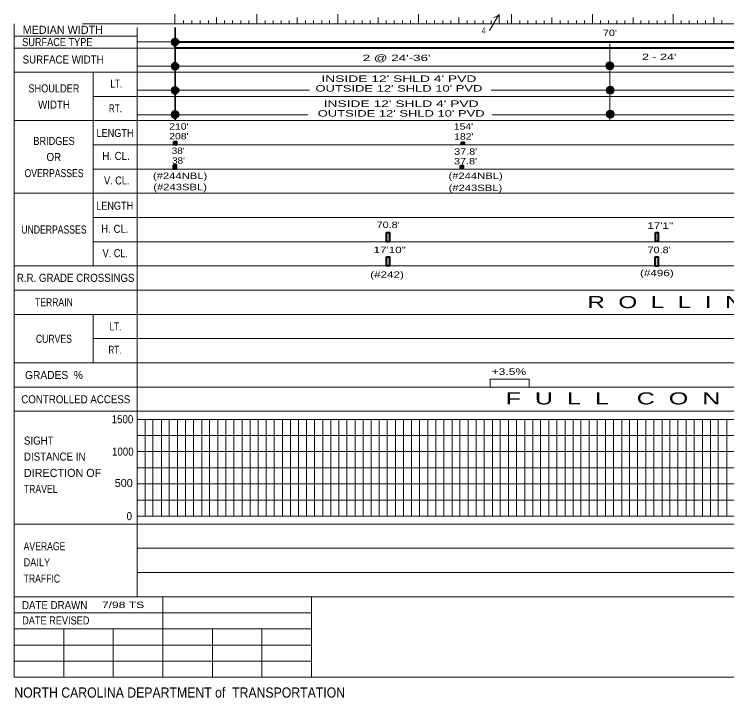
# Model space of a CAD drawing. Extents: x 278647.8 to 278669.3, y 171130.4 to 171147.1.
# Drawn here: x 278647.77 to 278656.59, y 171130.45 to 171138.92 of the extents above; entities that cross this region are included whole.
import ezdxf
from ezdxf.enums import TextEntityAlignment as Align

# ---------------------------------------------------------------- set-up
doc = ezdxf.new("R2010")
doc.units = 0
doc.header["$LTSCALE"] = 0.032
doc.layers.add('1', color=7, linetype='Continuous', lineweight=35)
doc.layers.add('2', color=7, linetype='Continuous', lineweight=13)

msp = doc.modelspace()

# ---------------------------------------------------------------- hatches: boundary and pattern name
at = {"layer": '1'}
for points in [[(278649.8035, 171138.5767, 1), (278649.714, 171138.5767, 1)], [(278649.8034, 171138.2763, 1), (278649.7139, 171138.2763, 1)], [(278649.8035, 171137.9772, 1), (278649.714, 171137.9772, 1)], [(278649.8034, 171137.6779, 1), (278649.7138, 171137.6779, 1)], [(278649.742, 171137.343), (278649.778, 171137.343), (278649.778, 171137.302), (278649.742, 171137.302)], [(278653.306, 171137.334), (278653.339, 171137.334), (278653.339, 171137.304), (278653.306, 171137.304)], [(278649.739, 171137.052), (278649.774, 171137.052), (278649.774, 171137.001), (278649.739, 171137.001)], [(278653.295, 171137.045), (278653.329, 171137.045), (278653.329, 171137.012), (278653.295, 171137.012)], [(278652.379, 171136.215), (278652.414, 171136.215), (278652.414, 171136.101), (278652.379, 171136.101)], [(278655.71, 171136.216), (278655.745, 171136.216), (278655.745, 171136.102), (278655.71, 171136.102)], [(278652.379, 171135.914), (278652.414, 171135.914), (278652.414, 171135.8), (278652.379, 171135.8)], [(278655.709, 171135.913), (278655.744, 171135.913), (278655.744, 171135.799), (278655.709, 171135.799)]]:
    msp.add_hatch(color=256, dxfattribs=at).paths.add_polyline_path(points)
at = {"layer": '2'}
for points in [[(278655.1945, 171138.281, 1), (278655.0955, 171138.281, 1)], [(278655.2005, 171137.978, 1), (278655.1015, 171137.978, 1)], [(278655.2005, 171137.682, 1), (278655.1015, 171137.682, 1)]]:
    msp.add_hatch(color=256, dxfattribs=at).paths.add_polyline_path(points)

# ---------------------------------------------------------------- linework, layer by layer
at = {"layer": '1'}
for p, q in [((278649.758, 171138.502), (278649.758, 171138.757)), ((278649.758, 171138.202), (278649.758, 171138.502)), ((278649.758, 171137.903), (278649.758, 171138.202)), ((278649.758, 171137.603), (278649.758, 171137.903))]:
    msp.add_line(p, q, dxfattribs=at)
at = {"layer": '1', "lineweight": 40}
for points in [[(278649.758, 171138.577), (278661.988, 171138.577), (278661.988, 171138.501), (278649.758, 171138.501)], [(278649.742, 171137.343), (278649.778, 171137.343), (278649.778, 171137.302), (278649.742, 171137.302)], [(278653.306, 171137.334), (278653.339, 171137.334), (278653.339, 171137.304), (278653.306, 171137.304)], [(278649.739, 171137.052), (278649.774, 171137.052), (278649.774, 171137.001), (278649.739, 171137.001)], [(278653.295, 171137.045), (278653.329, 171137.045), (278653.329, 171137.012), (278653.295, 171137.012)], [(278652.379, 171136.215), (278652.414, 171136.215), (278652.414, 171136.101), (278652.379, 171136.101)], [(278655.71, 171136.216), (278655.745, 171136.216), (278655.745, 171136.102), (278655.71, 171136.102)], [(278652.379, 171135.914), (278652.414, 171135.914), (278652.414, 171135.8), (278652.379, 171135.8)], [(278655.709, 171135.913), (278655.744, 171135.913), (278655.744, 171135.799), (278655.709, 171135.799)]]:
    msp.add_lwpolyline(points, close=True, dxfattribs=at)
at = {"layer": '1'}
for centre in [(278649.7587, 171138.5767), (278649.7586, 171138.2763), (278649.7587, 171137.9772), (278649.7586, 171137.6779)]:
    msp.add_circle(centre, 0.0448, dxfattribs=at)
at = {"layer": '2'}
for p, q in [((278649.757, 171138.921), (278649.757, 171138.8)), ((278650.273, 171138.88), (278650.273, 171138.8)), ((278650.773, 171138.921), (278650.773, 171138.8)), ((278651.273, 171138.88), (278651.273, 171138.8)), ((278651.774, 171138.921), (278651.774, 171138.8)), ((278652.274, 171138.88), (278652.274, 171138.8)), ((278652.774, 171138.921), (278652.774, 171138.8)), ((278653.274, 171138.88), (278653.274, 171138.8)), ((278653.774, 171138.921), (278653.774, 171138.8)), ((278654.428, 171138.88), (278654.428, 171138.8)), ((278654.932, 171138.921), (278654.932, 171138.8)), ((278655.433, 171138.88), (278655.433, 171138.8)), ((278655.932, 171138.921), (278655.932, 171138.8)), ((278656.433, 171138.88), (278656.433, 171138.8)), ((278647.766, 171138.8), (278647.766, 171130.701)), ((278648.612, 171138.8), (278653.928, 171138.8)), ((278649.861, 171138.844), (278649.861, 171138.8)), ((278649.965, 171138.844), (278649.965, 171138.8)), ((278650.069, 171138.844), (278650.069, 171138.8)), ((278650.173, 171138.844), (278650.173, 171138.8)), ((278650.373, 171138.844), (278650.373, 171138.8)), ((278650.471, 171138.844), (278650.471, 171138.8)), ((278650.575, 171138.844), (278650.575, 171138.8)), ((278650.673, 171138.844), (278650.673, 171138.8)), ((278650.873, 171138.844), (278650.873, 171138.8)), ((278650.973, 171138.844), (278650.973, 171138.8)), ((278651.075, 171138.844), (278651.075, 171138.8)), ((278651.174, 171138.844), (278651.174, 171138.8)), ((278651.373, 171138.844), (278651.373, 171138.8)), ((278651.474, 171138.844), (278651.474, 171138.8)), ((278651.575, 171138.844), (278651.575, 171138.8)), ((278651.673, 171138.844), (278651.673, 171138.8)), ((278651.873, 171138.844), (278651.873, 171138.8)), ((278651.974, 171138.844), (278651.974, 171138.8)), ((278652.076, 171138.844), (278652.076, 171138.8)), ((278652.175, 171138.844), (278652.175, 171138.8)), ((278652.374, 171138.844), (278652.374, 171138.8)), ((278652.474, 171138.844), (278652.474, 171138.8)), ((278652.576, 171138.844), (278652.576, 171138.8)), ((278652.676, 171138.844), (278652.676, 171138.8)), ((278652.874, 171138.844), (278652.874, 171138.8)), ((278652.974, 171138.844), (278652.974, 171138.8)), ((278653.076, 171138.844), (278653.076, 171138.8)), ((278653.176, 171138.844), (278653.176, 171138.8)), ((278653.376, 171138.844), (278653.376, 171138.8)), ((278653.474, 171138.844), (278653.474, 171138.8)), ((278653.576, 171138.844), (278653.576, 171138.8)), ((278653.676, 171138.844), (278653.676, 171138.8)), ((278653.876, 171138.844), (278653.876, 171138.8)), ((278654.03, 171138.844), (278654.03, 171138.8)), ((278654.128, 171138.844), (278654.128, 171138.8)), ((278654.232, 171138.844), (278654.232, 171138.8)), ((278654.33, 171138.844), (278654.33, 171138.8)), ((278654.53, 171138.844), (278654.53, 171138.8)), ((278654.628, 171138.844), (278654.628, 171138.8)), ((278654.732, 171138.844), (278654.732, 171138.8)), ((278654.831, 171138.844), (278654.831, 171138.8)), ((278655.03, 171138.844), (278655.03, 171138.8)), ((278655.128, 171138.844), (278655.128, 171138.8)), ((278655.232, 171138.844), (278655.232, 171138.8)), ((278655.33, 171138.844), (278655.33, 171138.8)), ((278655.53, 171138.844), (278655.53, 171138.8)), ((278655.629, 171138.844), (278655.629, 171138.8)), ((278655.733, 171138.844), (278655.733, 171138.8)), ((278655.83, 171138.844), (278655.83, 171138.8)), ((278656.031, 171138.844), (278656.031, 171138.8)), ((278656.129, 171138.844), (278656.129, 171138.8)), ((278656.233, 171138.844), (278656.233, 171138.8)), ((278656.331, 171138.844), (278656.331, 171138.8)), ((278656.531, 171138.844), (278656.531, 171138.8)), ((278649.287, 171138.758), (278649.287, 171131.698)), ((278647.766, 171138.651), (278649.287, 171138.651)), ((278647.766, 171138.5), (278669.3, 171138.5)), ((278649.287, 171138.577), (278669.3, 171138.577)), ((278655.147, 171138.556), (278655.147, 171137.603)), ((278649.287, 171138.276), (278669.3, 171138.276)), ((278647.766, 171138.202), (278669.3, 171138.202)), ((278649.287, 171137.978), (278651.426, 171137.978)), ((278653.673, 171137.978), (278669.3, 171137.978)), ((278648.745, 171137.901), (278669.3, 171137.901)), ((278649.287, 171137.675), (278651.405, 171137.675)), ((278653.687, 171137.675), (278669.3, 171137.675)), ((278647.766, 171137.603), (278669.3, 171137.603)), ((278648.745, 171137.3), (278669.3, 171137.3)), ((278653.32, 171137.33), (278653.32, 171137.3)), ((278648.745, 171137), (278669.3, 171137)), ((278653.32, 171137.032), (278653.32, 171137)), ((278648.745, 171136.702), (278648.745, 171135.8)), ((278648.745, 171136.401), (278669.3, 171136.401)), ((278652.414, 171136.214), (278652.414, 171136.101)), ((278648.745, 171136.101), (278669.3, 171136.101)), ((278652.414, 171135.912), (278652.414, 171135.8)), ((278647.766, 171135.8), (278669.3, 171135.8)), ((278647.766, 171135.5), (278669.3, 171135.5)), ((278647.766, 171135.199), (278669.3, 171135.199)), ((278648.745, 171135.199), (278648.745, 171134.597)), ((278648.745, 171134.899), (278669.3, 171134.899)), ((278647.766, 171134.597), (278669.3, 171134.597)), ((278654.147, 171134.397), (278654.147, 171134.299)), ((278647.766, 171134.299), (278669.3, 171134.299)), ((278647.766, 171133.999), (278669.3, 171133.999)), ((278649.287, 171133.898), (278669.3, 171133.898)), ((278649.387, 171133.898), (278649.387, 171132.698)), ((278649.485, 171133.898), (278649.485, 171132.698)), ((278649.589, 171133.898), (278649.589, 171132.698)), ((278649.687, 171133.898), (278649.687, 171132.698)), ((278649.787, 171133.898), (278649.787, 171132.698)), ((278649.887, 171133.898), (278649.887, 171132.698)), ((278649.985, 171133.898), (278649.985, 171132.698)), ((278650.089, 171133.898), (278650.089, 171132.698)), ((278650.187, 171133.898), (278650.187, 171132.698)), ((278650.287, 171133.898), (278650.287, 171132.698)), ((278650.387, 171133.898), (278650.387, 171132.698)), ((278650.487, 171133.898), (278650.487, 171132.698)), ((278650.589, 171133.898), (278650.589, 171132.698)), ((278650.688, 171133.898), (278650.688, 171132.698)), ((278650.787, 171133.898), (278650.787, 171132.698)), ((278650.887, 171133.898), (278650.887, 171132.698)), ((278650.988, 171133.898), (278650.988, 171132.698)), ((278651.089, 171133.898), (278651.089, 171132.698)), ((278651.187, 171133.898), (278651.187, 171132.698)), ((278651.288, 171133.898), (278651.288, 171132.698)), ((278651.387, 171133.898), (278651.387, 171132.698)), ((278651.488, 171133.898), (278651.488, 171132.698)), ((278651.59, 171133.898), (278651.59, 171132.698)), ((278651.689, 171133.898), (278651.689, 171132.698)), ((278651.788, 171133.898), (278651.788, 171132.698)), ((278651.888, 171133.898), (278651.888, 171132.698)), ((278651.988, 171133.898), (278651.988, 171132.698)), ((278652.09, 171133.898), (278652.09, 171132.698)), ((278652.19, 171133.898), (278652.19, 171132.698)), ((278652.288, 171133.898), (278652.288, 171132.698)), ((278652.388, 171133.898), (278652.388, 171132.698)), ((278652.488, 171133.898), (278652.488, 171132.698)), ((278652.59, 171133.898), (278652.59, 171132.698)), ((278652.69, 171133.898), (278652.69, 171132.698)), ((278652.788, 171133.898), (278652.788, 171132.698)), ((278652.89, 171133.898), (278652.89, 171132.698)), ((278652.988, 171133.898), (278652.988, 171132.698)), ((278653.09, 171133.898), (278653.09, 171132.698)), ((278653.19, 171133.898), (278653.19, 171132.698)), ((278653.288, 171133.898), (278653.288, 171132.698)), ((278653.39, 171133.898), (278653.39, 171132.698)), ((278653.488, 171133.898), (278653.488, 171132.698)), ((278653.59, 171133.898), (278653.59, 171132.698)), ((278653.69, 171133.898), (278653.69, 171132.698)), ((278653.788, 171133.898), (278653.788, 171132.698)), ((278653.89, 171133.898), (278653.89, 171132.698)), ((278653.988, 171133.898), (278653.988, 171132.698)), ((278654.092, 171133.898), (278654.092, 171132.698)), ((278654.19, 171133.898), (278654.19, 171132.698)), ((278654.288, 171133.898), (278654.288, 171132.698)), ((278654.39, 171133.898), (278654.39, 171132.698)), ((278654.488, 171133.898), (278654.488, 171132.698)), ((278654.592, 171133.898), (278654.592, 171132.698)), ((278654.69, 171133.898), (278654.69, 171132.698)), ((278654.788, 171133.898), (278654.788, 171132.698)), ((278654.89, 171133.898), (278654.89, 171132.698)), ((278654.988, 171133.898), (278654.988, 171132.698)), ((278655.092, 171133.898), (278655.092, 171132.698)), ((278655.191, 171133.898), (278655.191, 171132.698)), ((278655.292, 171133.898), (278655.292, 171132.698)), ((278655.39, 171133.898), (278655.39, 171132.698)), ((278655.488, 171133.898), (278655.488, 171132.698)), ((278655.592, 171133.898), (278655.592, 171132.698)), ((278655.69, 171133.898), (278655.69, 171132.698)), ((278655.793, 171133.898), (278655.793, 171132.698)), ((278655.89, 171133.898), (278655.89, 171132.698)), ((278655.989, 171133.898), (278655.989, 171132.698)), ((278656.093, 171133.898), (278656.093, 171132.698)), ((278656.19, 171133.898), (278656.19, 171132.698)), ((278656.292, 171133.898), (278656.292, 171132.698)), ((278656.391, 171133.898), (278656.391, 171132.698)), ((278656.489, 171133.898), (278656.489, 171132.698)), ((278656.593, 171133.898), (278656.593, 171132.698)), ((278649.287, 171133.698), (278669.3, 171133.698)), ((278649.287, 171133.499), (278669.3, 171133.499)), ((278649.287, 171133.299), (278669.3, 171133.299)), ((278649.287, 171133.1), (278669.3, 171133.1)), ((278649.287, 171132.898), (278669.3, 171132.898)), ((278649.287, 171132.698), (278669.3, 171132.698)), ((278649.287, 171132.302), (278669.3, 171132.302)), ((278649.287, 171131.999), (278669.3, 171131.999)), ((278647.766, 171131.698), (278669.3, 171131.698)), ((278649.605, 171131.701), (278649.605, 171130.701)), ((278651.449, 171131.701), (278651.449, 171130.701)), ((278647.766, 171131.499), (278649.605, 171131.499)), ((278649.605, 171131.499), (278651.449, 171131.499)), ((278647.766, 171131.299), (278649.605, 171131.299)), ((278648.381, 171131.299), (278648.381, 171130.701)), ((278648.993, 171131.299), (278648.993, 171130.701)), ((278649.605, 171131.299), (278651.449, 171131.299)), ((278650.221, 171131.299), (278650.221, 171130.701)), ((278650.834, 171131.299), (278650.834, 171130.701)), ((278647.766, 171131.1), (278649.605, 171131.1)), ((278649.605, 171131.1), (278651.449, 171131.1)), ((278647.766, 171130.9), (278649.605, 171130.9)), ((278649.605, 171130.9), (278651.449, 171130.9)), ((278647.766, 171130.701), (278669.3, 171130.701))]:
    msp.add_line(p, q, dxfattribs=at)
for points in [[(278653.654, 171138.72), (278653.765, 171138.909), (278653.707, 171138.877)], [(278653.928, 171138.921), (278653.928, 171138.844), (278653.928, 171138.8), (278669.3, 171138.8)], [(278648.745, 171138.202), (278648.745, 171137.603), (278648.745, 171136.702)], [(278647.766, 171136.702), (278648.745, 171136.702), (278669.3, 171136.702)], [(278654.147, 171134.397), (278653.664, 171134.397), (278653.664, 171134.299)], [(278647.766, 171132.6), (278651.449, 171132.6), (278669.3, 171132.6)]]:
    msp.add_lwpolyline(points, dxfattribs=at)
for centre in [(278655.145, 171138.281), (278655.151, 171137.978), (278655.151, 171137.682)]:
    msp.add_circle(centre, 0.0495, dxfattribs=at)

# ---------------------------------------------------------------- texts
at = {"layer": '1'}
for s, height, width, p in [("70'", 0.08, 1.25, (278655.1465, 171138.651)), ("2 - 24'", 0.08, 1.45, (278655.7575, 171138.353)), ("210'", 0.08, 1.2, (278649.806, 171137.49)), ("154'", 0.08, 1.2, (278653.332, 171137.49)), ("208'", 0.08, 1.2, (278649.806, 171137.369)), ("182'", 0.08, 1.2, (278653.336, 171137.365)), ("38'", 0.08, 1.15, (278649.7975, 171137.188)), ("37.8'", 0.08, 1.25, (278653.36, 171137.178)), ("38'", 0.08, 1.15, (278649.8015, 171137.067)), ("37.8'", 0.08, 1.25, (278653.358, 171137.059)), ('(#244NBL)', 0.08, 1.3, (278649.821, 171136.878)), ('(#244NBL)', 0.08, 1.3, (278653.482, 171136.878)), ('(#243SBL)', 0.08, 1.3, (278649.821, 171136.739)), ('(#243SBL)', 0.08, 1.3, (278653.48, 171136.729)), ("70.8'", 0.08, 1.25, (278652.399, 171136.27)), ('17\'1"', 0.08, 1.35, (278655.7695, 171136.26)), ('17\'10"', 0.08, 1.35, (278652.418, 171135.959)), ("70.8'", 0.08, 1.25, (278655.756, 171135.958)), ('(#496)', 0.08, 1.35, (278655.728, 171135.673)), ('(#242)', 0.08, 1.35, (278652.385, 171135.653)), ('R  O  L  L  I  N  G', 0.15, 1.5, (278656.0285, 171135.277)), ('F  U  L  L    C  O  N  T  R  O  L', 0.15, 1.55, (278655.9445, 171134.083)), ('7/98 TS', 0.08, 1.4, (278649.114, 171131.558))]:
    msp.add_text(s, height=height, dxfattribs=dict(at, width=width)).set_placement(p, align=Align.CENTER)
at = {"layer": '2'}
for s, p in [('MEDIAN WIDTH', (278647.87, 171138.678)), ('DIRECTION OF', (278647.886, 171133.184))]:
    msp.add_text(s, height=0.1, dxfattribs=at).set_placement(p)
for s, height, width, p in [('4', 0.08, 0.75, (278653.582, 171138.68)), ("2 @ 24'-36'", 0.08, 1.55, (278652.504, 171138.34)), ("INSIDE 12' SHLD 4' PVD", 0.08, 1.6, (278652.5315, 171138.082)), ('SHOULDER', 0.1, 0.85, (278648.2575, 171137.952)), ('LT.', 0.09953, 0.75, (278649.03, 171138.012)), ("OUTSIDE 12' SHLD 10' PVD", 0.08, 1.5, (278652.532, 171137.962)), ('WIDTH', 0.1, 0.9, (278648.2585, 171137.75)), ('RT.', 0.09953, 0.75, (278649.0195, 171137.704)), ("INSIDE 12' SHLD 4' PVD", 0.08, 1.6, (278652.5595, 171137.772)), ("OUTSIDE 12' SHLD 10' PVD", 0.08, 1.5, (278652.56, 171137.652)), ('LENGTH', 0.09953, 0.85, (278649.0145, 171137.399)), ('BRIDGES', 0.1, 0.85, (278648.2585, 171137.3)), ('OR', 0.1, 0.9, (278648.256, 171137.101)), ('H. CL.', 0.09953, 0.9, (278649.027, 171137.115)), ('OVERPASSES', 0.1, 0.8, (278648.259, 171136.901)), ('V. CL.', 0.09953, 0.85, (278649.036, 171136.81)), ('LENGTH', 0.09953, 0.85, (278649.0105, 171136.497)), ('UNDERPASSES', 0.1, 0.8, (278648.2575, 171136.202)), ('H. CL.', 0.09953, 0.9, (278649.013, 171136.211)), ('V. CL.', 0.09953, 0.85, (278649.018, 171135.909)), ('R.R. GRADE CROSSINGS', 0.1, 0.9, (278648.5265, 171135.603)), ('TERRAIN', 0.1, 0.8, (278648.2575, 171135.3)), ('LT.', 0.09953, 0.75, (278649.02, 171135)), ('CURVES', 0.1, 0.8, (278648.2575, 171134.847)), ('RT.', 0.09953, 0.75, (278649.0135, 171134.711)), ('+3.5%', 0.08, 1.4, (278653.8945, 171134.45)), ('GRADES  %', 0.09953, 0.95, (278648.2585, 171134.398)), ('CONTROLLED ACCESS', 0.1, 0.9, (278648.5285, 171134.097))]:
    msp.add_text(s, height=height, dxfattribs=dict(at, width=width)).set_placement(p, align=Align.CENTER)
for s, height, width, p in [('SURFACE TYPE', 0.1, 0.85, (278647.864, 171138.526)), ('SURFACE WIDTH', 0.1, 0.9, (278647.87, 171138.31)), ('SIGHT', 0.1, 0.9, (278647.886, 171133.585)), ('DISTANCE IN', 0.1, 0.9, (278647.886, 171133.386)), ('TRAVEL', 0.1, 0.8, (278647.886, 171132.985)), ('AVERAGE', 0.1, 0.8, (278647.882, 171132.275)), ('DAILY', 0.1, 0.85, (278647.882, 171132.076)), ('TRAFFIC', 0.1, 0.8, (278647.882, 171131.874)), ('DATE DRAWN', 0.1, 0.9, (278647.862, 171131.545)), ('DATE REVISED', 0.1, 0.85, (278647.864, 171131.355)), ('NORTH CAROLINA DEPARTMENT of  TRANSPORTATION', 0.1261, 0.9, (278647.767, 171130.448))]:
    msp.add_text(s, height=height, dxfattribs=dict(at, width=width)).set_placement(p)
at = {"layer": '2', "width": 0.9}
for s, p in [('1500', (278649.241, 171133.85)), ('1000', (278649.245, 171133.448)), ('0', (278649.225, 171132.648))]:
    msp.add_text(s, height=0.1, dxfattribs=at).set_placement(p, align=Align.RIGHT)
at = {"layer": '2'}
msp.add_text('500', height=0.1, dxfattribs=at).set_placement((278649.234, 171133.059), align=Align.RIGHT)

doc.saveas('drawing.dxf')
